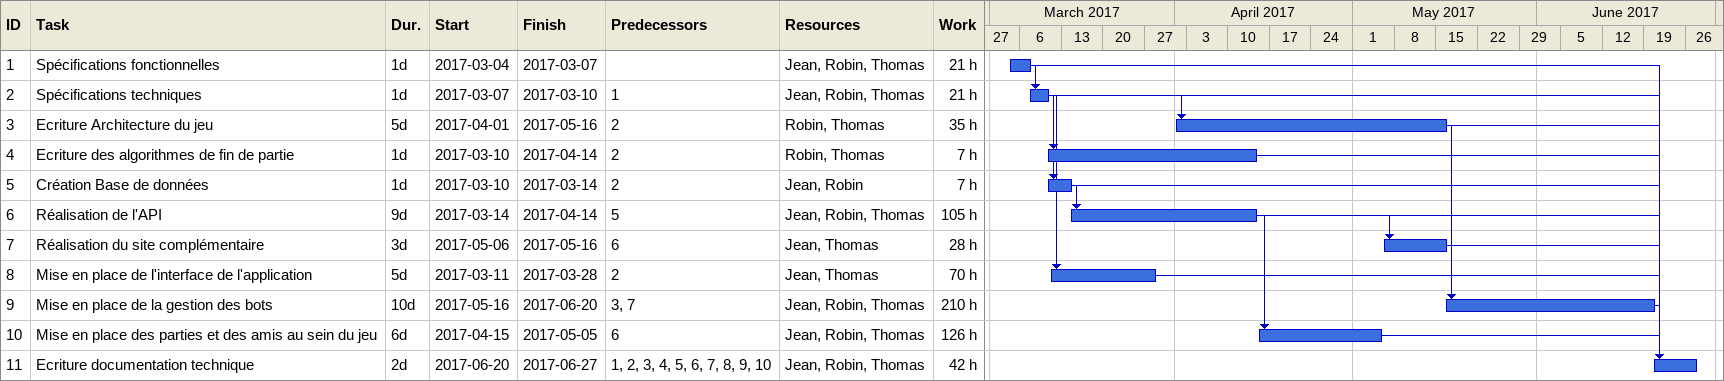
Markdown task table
| ID | Task | Duration | Start | Finish | Predecessors | Resources | Work (h) |
|---|---|---|---|---|---|---|---|
| 1 | Spécifications fonctionnelles | 1d | 2017-03-04 | 2017-03-07 |  | Jean, Robin, Thomas | 21 |
| 2 | Spécifications techniques | 1d | 2017-03-07 | 2017-03-10 | 1 | Jean, Robin, Thomas | 21 |
| 3 | Ecriture Architecture du jeu | 5d | 2017-04-01 | 2017-05-16 | 2 | Robin, Thomas | 35 |
| 4 | Ecriture des algorithmes de fin de partie | 1d | 2017-03-10 | 2017-04-14 | 2 | Robin, Thomas | 7 |
| 5 | Création Base de données | 1d | 2017-03-10 | 2017-03-14 | 2 | Jean, Robin | 7 |
| 6 | Réalisation de l'API | 9d | 2017-03-14 | 2017-04-14 | 5 | Jean, Robin, Thomas | 105 |
| 7 | Réalisation du site complémentaire | 3d | 2017-05-06 | 2017-05-16 | 6 | Jean, Thomas | 28 |
| 8 | Mise en place de l'interface de l'application | 5d | 2017-03-11 | 2017-03-28 | 2 | Jean, Thomas | 70 |
| 9 | Mise en place de la gestion des bots | 10d | 2017-05-16 | 2017-06-20 | 3, 7 | Jean, Robin, Thomas | 210 |
| 10 | Mise en place des parties et des amis au sein du jeu | 6d | 2017-04-15 | 2017-05-05 | 6 | Jean, Robin, Thomas | 126 |
| 11 | Ecriture documentation technique | 2d | 2017-06-20 | 2017-06-27 | 1, 2, 3, 4, 5, 6, 7, 8, 9, 10 | Jean, Robin, Thomas | 42 |
